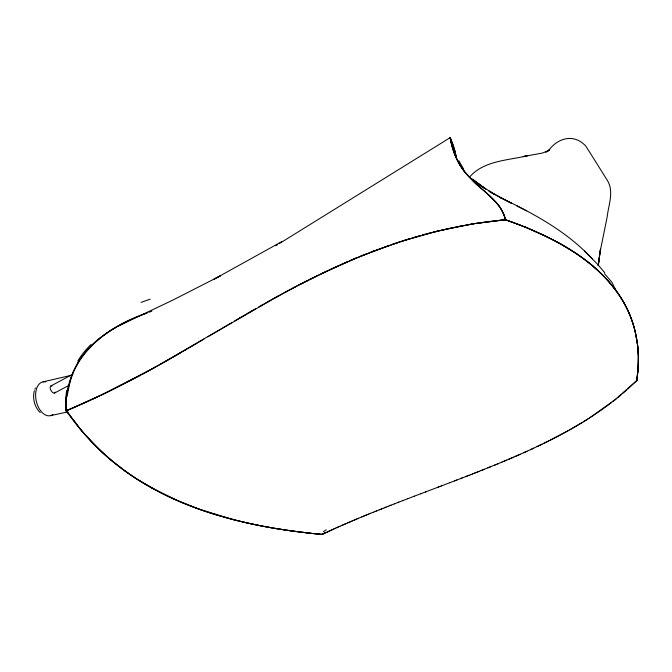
<?xml version="1.0" encoding="UTF-8"?>
<svg xmlns="http://www.w3.org/2000/svg" width="672" height="672" viewBox="0 0 672 672"><rect width="100%" height="100%" fill="white"/><g stroke="black" fill="none" stroke-linecap="round" stroke-linejoin="round"><path stroke-width="1.01" d="M637.93 370.49L638.383 357.227L637.669 345.736L635.141 331.288M638.215 366.215L638.341 355.496M638.19 366.752L638.089 368.357M637.879 371.02L636.728 380.612L627.749 389.063M638.056 368.861L636.728 380.612L614.972 399.823L589.352 418.051M66.998 396.589L70.266 380.344M598.248 265.759L600.482 249.136L598.282 265.364L599.861 252.966L607.135 217.165C608.353 205.498 614.09 192.083 607.706 180.995C600.44 169.369 593.2 157.735 585.833 146.168C574.417 133.451 557.97 137.567 548.688 150.452L549.738 149.528L545.765 152.132L548.839 150.528L542.245 153.09L523.127 156.559L527.243 155.828C508.015 160.339 484.21 160.692 470.156 176.434M34.364 390.667C32.323 398.294 34.49 407.123 40.253 412.616M70.652 379.109C77.616 356.076 95.962 338.386 116.584 327.012M34.91 389.105L35.423 387.971M78.784 361.351L73.08 372.473L68.922 385.375A107.503 81.539 -34.7 0 0 67.889 390.205M91.745 345.282C107.226 330.271 126.966 320.695 146.882 313.009M626.573 390.113L622.986 393.229M621.768 394.262L618.055 397.354M616.795 398.37L612.948 401.419M611.638 402.427C578.323 427.972 540.12 446.158 501.556 462.269M324.383 532.879L325.147 532.367M323.618 533.392L322.106 534.4L320.956 534.299M587.882 418.992L583.405 421.781M275.873 245.717L277.553 244.675M279.233 243.625L282.022 241.903M282.61 241.542L450.24 137.6L455.146 151.67M581.902 422.705L569.562 429.912M207.875 336.748L272.588 299.216M224.095 327.172L159.65 364.686M200.096 341.334L203.986 339.049M223.574 327.474L229.53 323.971M195.829 343.846L200.92 340.847M229.32 324.097L231.949 322.552M192.36 345.878L196.224 343.61M234.578 321.006L237.535 319.276M190.428 347.012L193.284 345.341M237.216 319.46L239.87 317.915M188.21 348.306L190.747 346.828M239.543 318.1L242.525 316.361M188.504 348.138L182.717 351.498M241.567 316.924L245.616 314.563M184.649 350.381L186.572 349.264M245.196 314.815L251.74 311.027M183.137 351.263L173.006 357.109M180.793 352.615L175.022 355.95M247.657 313.387L249.698 312.203M250.564 311.707L253.798 309.842M253.26 310.153L255.965 308.599M173.099 357.05L170.47 358.554C136.752 377.824 102.194 395.682 66.343 410.684L67.284 412.045M282.316 241.34L214.032 279.208L220.324 275.906L172.15 300.443L139.558 315.932M171.184 358.151L150.016 370.028M258.686 307.045L269.699 300.829C342.334 259.636 421.613 227.296 505.445 219.736L519.036 224.65M259.997 306.298L262.08 305.122M266.263 302.761L270.472 300.401M272.479 299.284L281.131 294.512M155.795 366.828L151.948 368.97M274.714 298.04L278.981 295.688M567.991 430.786L550.292 440.135M117.844 326.298L137.911 316.621M150.217 369.919L101.027 395.237M148.084 371.087L142.288 374.237M280.904 294.638L289.8 289.834M50.753 386.072L72.887 374.153M285.449 292.169L287.624 291.001M54.667 392.994L69.434 385.081M140.347 375.278L106.495 392.608L74.542 407.224M289.464 290.018L298.612 285.188M291.992 288.666L296.402 286.339M298.15 285.424L328.129 270.514M300.838 284.029L307.566 280.585M309.826 279.443L316.663 276.041M548.654 440.958L543.715 443.394M321.266 273.798L356.504 257.905L389.264 245.364M542.06 444.2L537.071 446.586M99.028 396.186L92.988 399M314.353 533.652L322.106 534.4L333.9 528.956M330.599 269.354L337.697 266.087M533.736 448.148L530.384 449.702M327.886 531.703L335.748 528.125M90.972 399.932L66.343 410.684L82.841 432.239M527.024 451.231L523.648 452.752M340.082 265.012L347.281 261.828M335.404 528.284L339.948 526.26M336.916 527.604L338.428 526.932M339.73 526.352L350.742 521.573M520.271 454.255L515.18 456.481M341.477 525.588L346.088 523.572M347.634 522.9L349.188 522.236M513.484 457.22L508.385 459.404M349.692 260.786L356.983 257.704M349.852 521.951L352.304 520.901M351.901 521.077L357.025 518.91M353.959 520.204L358.604 518.246M506.68 460.127L503.261 461.563M358.1 518.456L362.284 516.718M501.925 462.118L497.431 463.982M361.78 516.928L364.384 515.852M363.376 516.264L368.609 514.122M364.972 515.609L366.576 514.954M498.137 463.688L477.128 472.147M494.718 465.091L496.423 464.394M359.428 256.696L366.811 253.722M368.18 514.29L370.726 513.257M369.793 513.635L373.027 512.324M491.291 466.486L487.864 467.872M372.859 512.4L374.993 511.535M374.648 511.678L377.135 510.678M376.27 511.022L379.537 509.72M484.436 469.249L481.001 470.61M379.277 509.821L387.912 506.402M381.167 509.065L382.805 508.418M479.287 471.29L472.424 473.995M384.451 507.763L386.089 507.116M387.744 506.47L391.045 505.176M474.138 473.323L475.852 472.643M390.088 505.546L394.447 503.849M468.098 475.675L470.711 474.659M470.358 474.802L472.609 473.92M369.289 252.748L402.637 240.904L438.035 230.975L473.18 223.86L505.445 219.736L525.445 227.178L543.749 235.2L560.314 243.76L576.097 253.453M394.355 503.882L398.824 502.152M465.562 476.666L467.275 475.994M468.989 475.331L450.055 482.622M397.681 502.589L403.217 500.455M460.412 478.649L462.134 477.985M402.688 500.657L407.711 498.725M147.025 313.018C103.891 327.172 62.866 361.024 66.343 410.684C86.73 440.504 113.761 465.545 144.799 483.974L145.253 484.243M148.949 312.287L151.83 311.178M407.627 498.758L414.439 496.154M454.558 480.9L456.817 480.035M420.941 493.676L426.275 491.652M438.186 487.133L441.596 485.839M414.271 496.222L421.193 493.584M441.059 486.041L450.139 482.588M425.401 491.988L438.816 486.898M391.902 244.448L399.538 241.903M402.091 241.072L409.777 238.678M412.339 237.905L420.042 235.67M422.612 234.956L430.324 232.898M433.037 232.201L453.247 227.556M43.058 381.839L72.702 374.984M50.333 415.682L67.771 411.902M455.91 227.01L463.495 225.54M466.015 225.086L473.542 223.793M476.036 223.398L505.445 219.736C529.452 228.11 552.905 238.392 574.283 252.244A549.209 233.923 -12.4 0 1 608.11 280.896L616.72 291.606M319.796 534.19L317.495 533.971M316.344 533.854L312.908 533.509M208.345 512.358L209.328 512.677C245.893 524.395 283.937 530.855 322.106 534.4M311.766 533.383L309.473 533.14M310.489 533.249L289.556 530.653M308.33 533.014L304.903 532.627M303.761 532.493L302.047 532.283M300.913 532.148L297.494 531.72M296.36 531.569L293.521 531.199M292.958 531.124L274.361 528.301M288.422 530.485L286.734 530.242M285.6 530.074L282.786 529.654M281.66 529.477L278.846 529.032M277.721 528.856L259.333 525.546M272.681 528.016L270.446 527.621M269.884 527.528L267.103 527.024M265.986 526.823L263.768 526.403M262.66 526.193L244.507 522.362M258.779 525.437L256.015 524.874M255.469 524.765L252.16 524.068M251.614 523.95L248.321 523.228M247.229 522.984L229.832 518.717M243.961 522.236L241.24 521.598M240.694 521.464L237.443 520.674M236.368 520.405L236.905 520.54M235.292 520.136L233.68 519.725M233.134 519.582L198.148 508.855M228.791 518.44L226.657 517.86M226.162 517.717L223.255 516.902M222.256 516.617L221.248 516.331M220.231 516.037L219.232 515.743M217.736 515.298L215.746 514.693M215.25 514.542L214.259 514.24M213.268 513.929L212.285 513.618M210.806 513.148L209.328 512.677A883.94 417.53 -29.7 0 1 144.799 483.974L139.726 480.883M207.858 512.19L204.926 511.216M204.439 511.056L201.524 510.048M201.046 509.88L174.56 499.363M197.669 508.679L194.788 507.629M194.309 507.444L184.808 503.74M520.044 225.044L523.06 226.22M524.051 226.615L527.016 227.808M184.338 503.546L181.062 502.186M527.99 228.211L551.788 239.173M180.592 501.992L152.158 488.191M174.098 499.153L171.343 497.902M170.89 497.692L168.16 496.406M167.706 496.188L161.414 493.097M590.764 257.242C565.69 230.748 532.98 213.31 500.497 197.635L511.316 203.204L490.123 191.881M526.579 210.874L516.827 205.909M160.969 492.87L136.794 479.027M552.644 239.618C569.033 248.136 584.682 258.308 598.265 270.875M501.875 198.391L488.981 191.142L494.239 194.132L481.169 185.833L485.73 189.126L473.407 179.894M151.721 487.956L145.681 484.495M591.326 264.911L593.065 265.894M139.306 480.623L133.854 477.112M136.374 478.758L123.455 469.862L111.031 460.11M133.442 476.843L128.15 473.231M576.811 253.932L578.911 255.377M579.608 255.864C593.527 265.658 606.312 277.292 616.35 291.094C635.51 316.47 641.861 349.608 636.728 380.612L636.418 379.546M127.73 472.937L125.101 471.064M124.673 470.753L113.862 462.445M479.035 184.246L484.554 188.387M472.475 179.021L483.395 187.622M476.952 182.608L482.236 186.858L477.985 183.431M604.514 273.706L611.839 282.131L616.35 291.094M373.187 250.387L374.573 251.53M113.459 462.118L103.118 453.18M110.628 459.774L108.226 457.724M483.672 190.546L481.194 188.429M483.622 190.504L484.596 191.335M480.682 187.992L481.429 188.63M485.167 191.831L496.667 202.936M480.715 188.017L479.203 186.707M485.083 191.755L486.058 192.595M476.893 184.666C488.074 194.519 501.967 204.355 505.445 219.736C503.891 213.763 501.077 208.135 497.087 203.431M107.831 457.38L105.857 455.65M479.27 186.766L475.566 183.464M486.536 193.015L487.502 193.864M478.313 185.926L478.792 186.346M487.99 194.284L488.468 194.712M105.462 455.297L92.887 443.251M488.947 195.14L497.834 204.364M476.423 184.246L469.241 177.223M477.826 185.497L465.36 172.738M102.732 452.827L100.414 450.677M474.566 182.54L475.02 182.969M598.819 271.396L600.457 272.941M474.146 182.146L464.873 172.116M100.027 450.316L83.185 432.65M600.995 273.462C612.1 284.264 621.575 296.873 628.068 310.976M604.766 272.748L597.416 264.079L585.018 251.555M584.489 251.034L592.351 258.796M92.518 442.873L79.54 428.308L67.595 412.499M468.821 176.761L467.989 175.837M467.166 174.905L467.578 175.375M466.763 174.434L465.923 173.426M465.872 173.368C457.54 163.288 452.365 150.57 450.24 137.6L453.214 144.892L455.7 153.947M465.268 172.62L461.042 166.74M464.537 171.688C456.826 161.851 452.206 149.881 450.24 137.6A131.863 103.799 -33.3 0 0 453.104 149.747L454.541 153.838A110.578 87.192 -34.4 0 0 460.228 165.455L460.765 166.312M617.089 292.118C624.523 302.534 630.286 314.16 633.856 326.458M458.85 160.709L463.697 169.235M628.312 311.506C633.293 322.3 636.166 333.976 637.669 345.736L637.736 346.357M634.007 326.995L634.452 328.6M634.595 329.137L635.006 330.75M455.885 154.753L456.061 155.551M455.994 155.257L456.246 156.341M637.787 346.895L637.938 348.508M637.988 349.045L638.106 350.658M638.14 351.196L638.324 354.959M52.878 414.515A17.312 10.559 77.4 0 1 36.238 400.94A17.312 10.559 77.4 0 1 45.772 381.914M322.216 534.425A282.038 79.624 -16.6 0 1 327.995 531.728M326.248 529.771A126.487 31.693 -42.6 0 1 323.366 531.72M65.621 410.861A143.06 110.334 -32.4 0 1 66.704 390.306M74.609 407.282A785.434 475.096 9.2 0 1 66.419 410.743M65.822 410.81A152.46 117.298 -32.9 0 1 66.268 396.682M636.569 379.764A43.201 39.472 -34.2 0 1 636.821 380.579M497.784 204.406A56.65 46.822 -42.2 0 1 505.562 219.685M77.742 361.057A65.52 47.872 -37.2 0 1 90.896 344.576M141.086 302.4A199.576 97.44 -34.8 0 1 150.217 299.191M55.222 392.095A3.973 1.924 60.9 0 1 52.618 392.456A3.973 1.924 60.9 0 1 50.165 387.937A3.973 1.924 60.9 0 1 51.962 386.098"/></g></svg>
